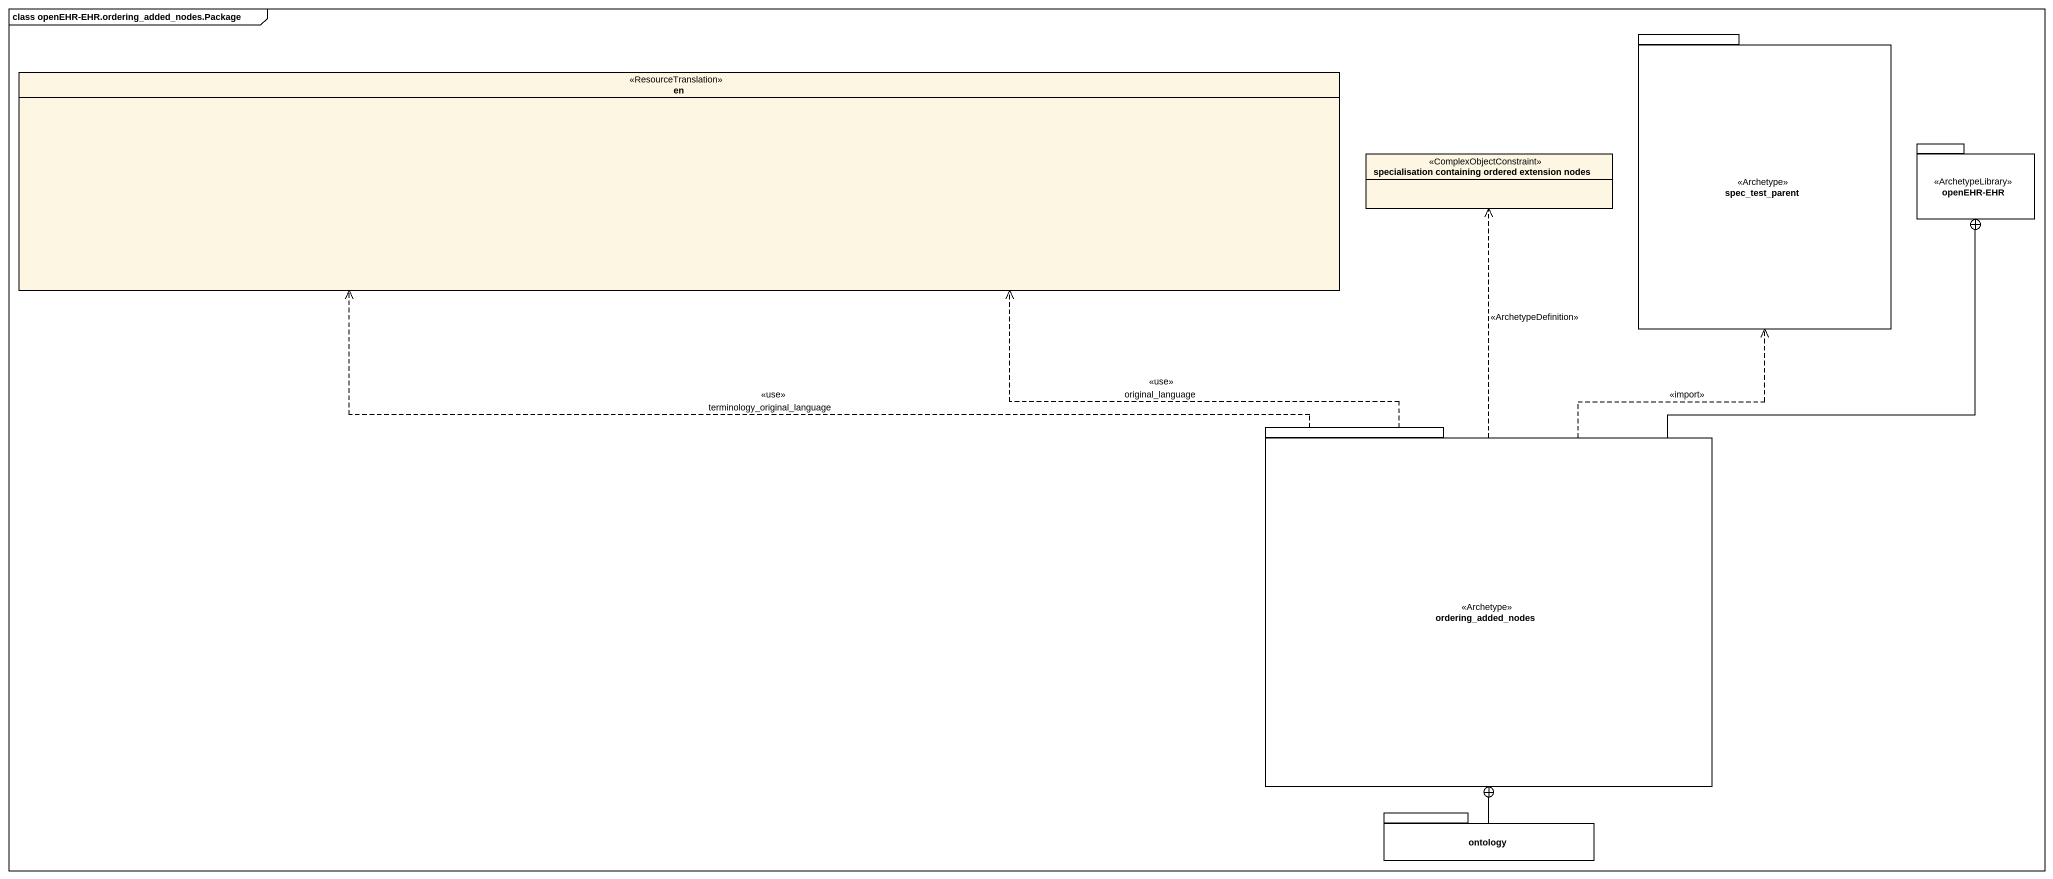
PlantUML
@startuml
mainframe class openEHR-EHR.ordering_added_nodes.Package
hide circle
hide empty members
package spec_test_parent <<Archetype>> {
}
enum en <<ResourceTranslation>>
class "specialisation containing ordered extension nodes" as specialisation_containing <<ComplexObjectConstraint>>
package "openEHR-EHR" as openEHR_EHR <<ArchetypeLibrary>> {
}
package ordering_added_nodes <<Archetype>> {
}
package ontology {
}
ordering_added_nodes .up.> spec_test_parent : <<import>>
ordering_added_nodes .left.> en : <<use>>\nterminology_original_language
ordering_added_nodes .left.> en : <<use>>\noriginal_language
ordering_added_nodes .up.> specialisation_containing : <<ArchetypeDefinition>>
ordering_added_nodes -up-+ openEHR_EHR
ontology -up-+ ordering_added_nodes
@enduml
